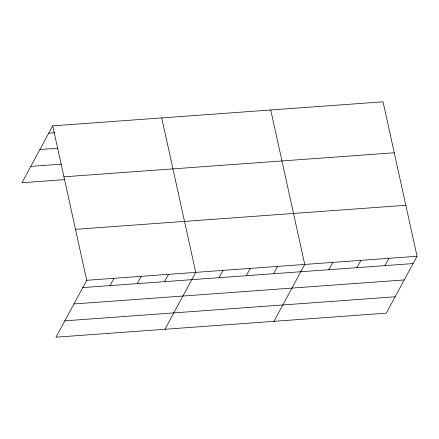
<?xml version="1.0" encoding="UTF-8"?>
<svg xmlns="http://www.w3.org/2000/svg" width="439" height="439" viewBox="0 0 439 439"><rect width="100%" height="100%" fill="white"/><g stroke="black" fill="none" stroke-linecap="round" stroke-linejoin="round"><path stroke-width="0.66" d="M52.713 125.845L86.724 280.296L55.956 337.19L386.287 313.155L417.05 256.261L383.044 101.81L52.713 125.845L21.95 182.739L64.873 179.617M110.024 285.619L113.975 278.31M137.275 283.632L141.226 276.329M164.526 281.651L168.477 274.348M164.965 329.261L195.734 272.361L161.722 117.91M219.034 277.684L222.985 270.38M246.284 275.703L250.235 268.399M273.535 273.722L277.486 266.413M273.974 321.332L304.737 264.432L270.731 109.98M328.866 269.694L332.817 262.39M356.945 267.653L360.896 260.343M385.019 265.606L388.97 258.302M48.762 133.149L54.897 132.704M39.916 149.512L57.63 148.223M30.801 166.376L61.455 164.142M63.935 176.813L394.266 152.777M75.503 229.323L405.828 205.287M86.724 280.296L417.05 256.261M82.773 287.6L413.099 263.565M73.922 303.964L404.253 279.928M64.807 320.827L395.133 296.791"/></g></svg>
